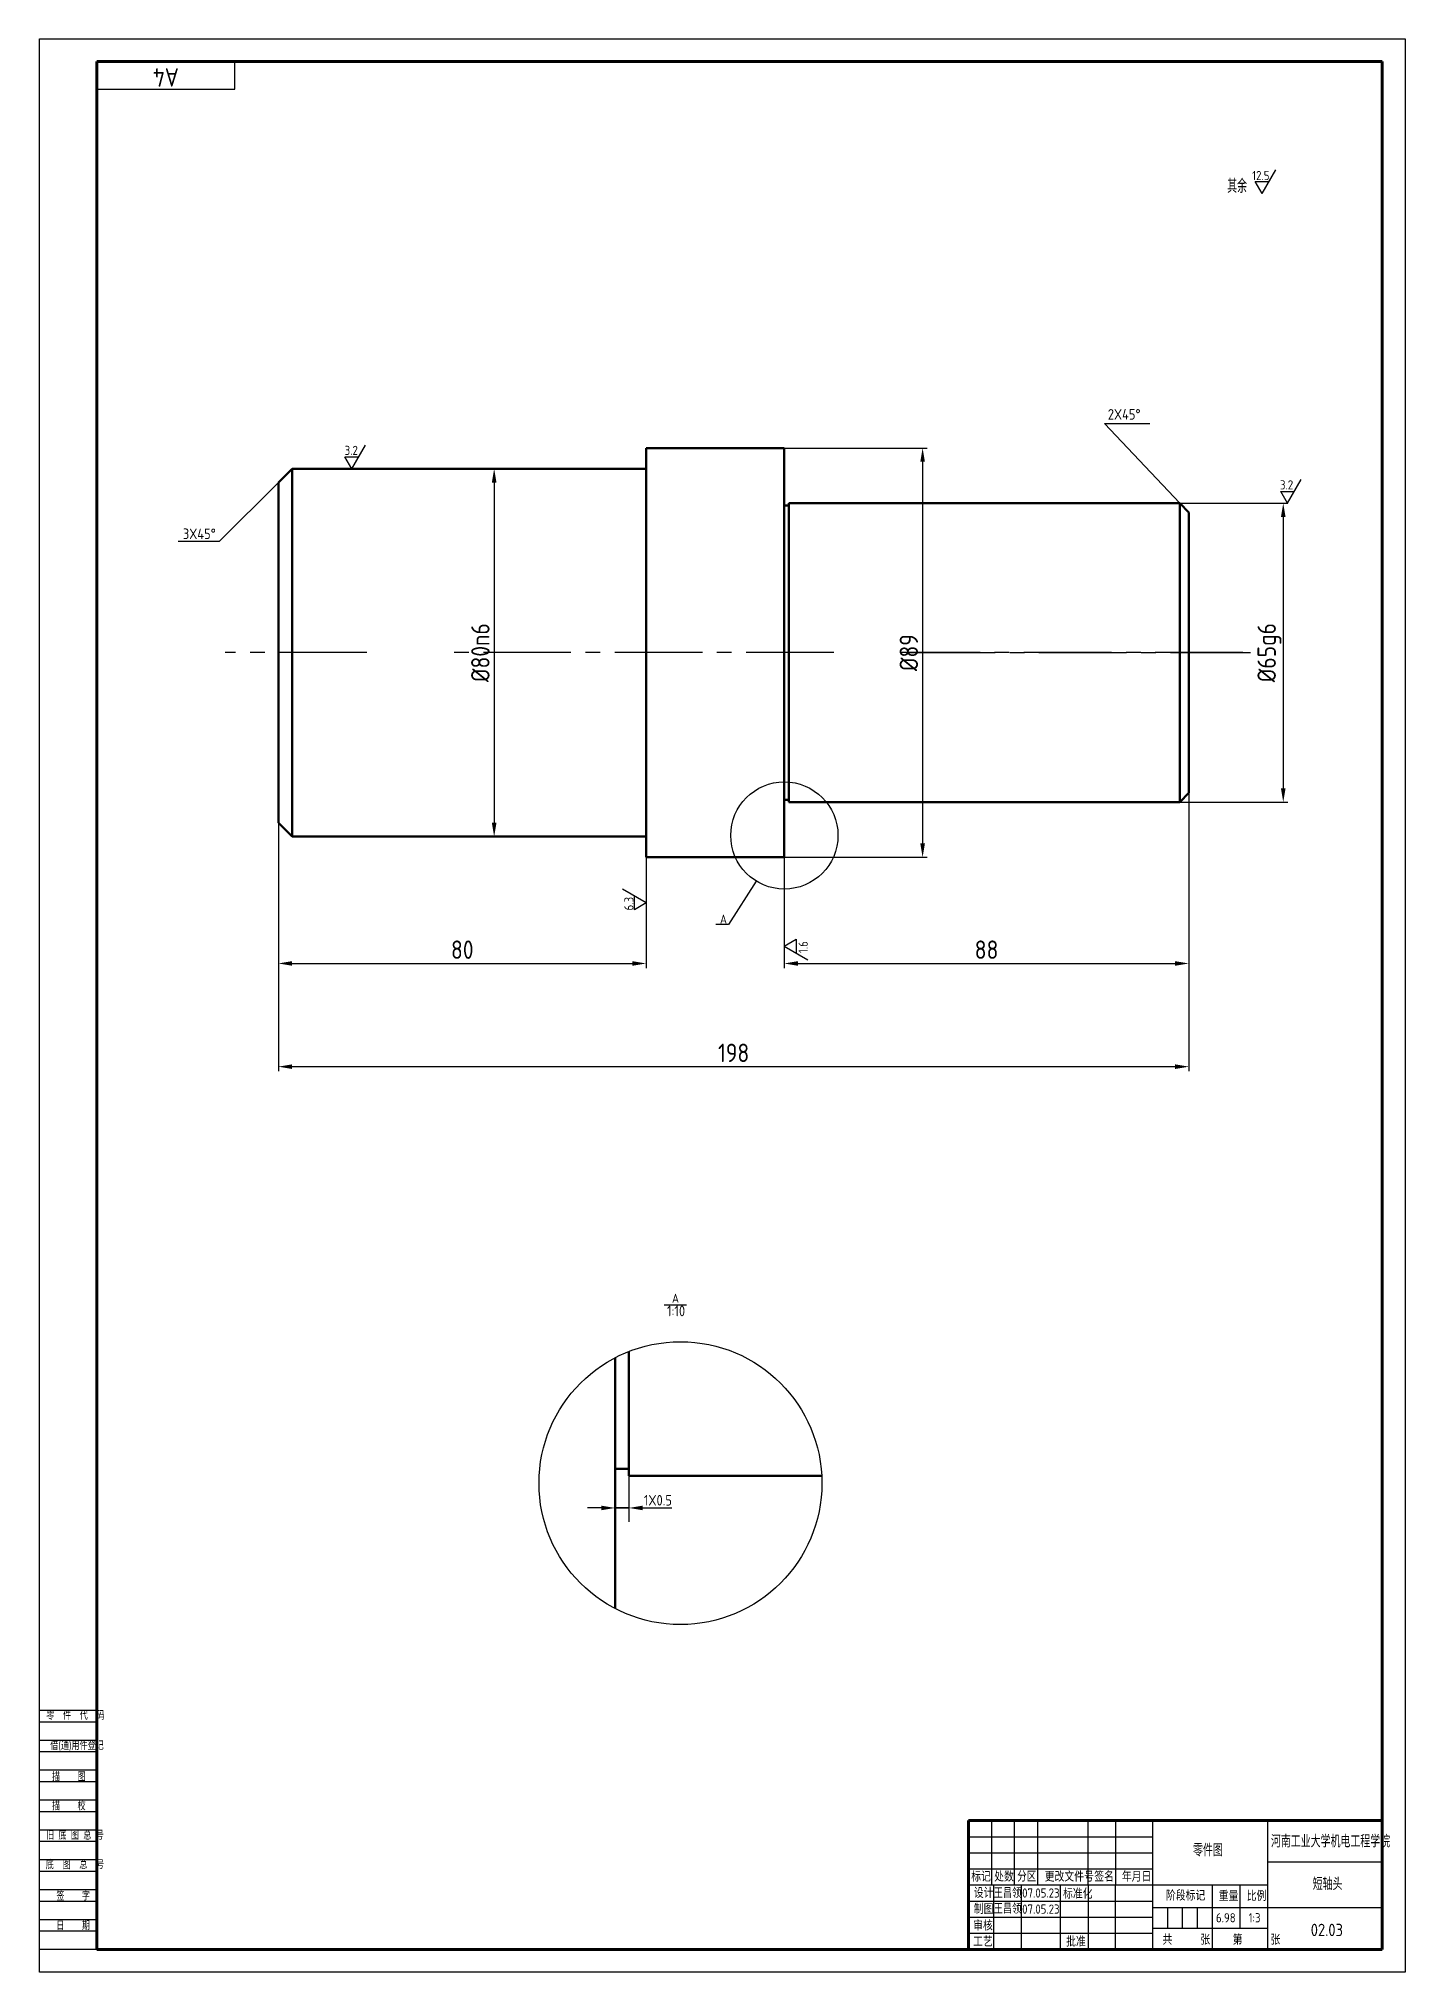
# Model space of a CAD drawing. Extents: x 0 to 297, y 0 to 420.
import ezdxf
from ezdxf.enums import TextEntityAlignment as Align

# ---------------------------------------------------------------- set-up
doc = ezdxf.new("R2010")
doc.units = 0
doc.header["$PDMODE"] = 3
doc.linetypes.add('CENTER2', pattern=[28.575, 19.05, -3.175, 3.175, -3.175])
doc.layers.get('0').update_dxf_attribs({"linetype": 'CONTINUOUS', "lineweight": 50})
doc.layers.get('DEFPOINTS').update_dxf_attribs({"linetype": 'CONTINUOUS'})
for name, color, linetype in [('CENTER', 4, 'CENTER2'), ('dim', 3, 'CONTINUOUS'), ('txt', 6, 'CONTINUOUS'), ('W_标题栏_文字', 6, 'CONTINUOUS'), ('W_标题栏_线框', 7, 'CONTINUOUS'), ('图框_标题栏文字', 6, 'CONTINUOUS')]:
    doc.layers.add(name, color=color, linetype=linetype)
doc.layers.add('图框_外框线', color=7, linetype='CONTINUOUS', lineweight=70)
doc.styles.add('HZFSD', font='ROMANS', dxfattribs={"width": 0.6667, "bigfont": 'HZFSD'})
doc.styles.add('工程字', font='gbenor.shx', dxfattribs={"bigfont": 'gbcbig.shx'})
doc.dimstyles.new('ARROW', dxfattribs={"dimtxt": 4, "dimasz": 3, "dimexe": 1, "dimexo": 0, "dimgap": 1, "dimtad": 1, "dimdsep": 46, "dimtxsty": 'HZFSD', "dimcen": 0, "dimclrd": 3, "dimclre": 3, "dimclrt": 6, "dimadec": 1, "dimazin": 2, "dimtfac": 0.514286, "dimtix": 1, "dimtmove": 0, "dimatfit": 3, "dimfxl": 0, "dimtolj": 1, "dimarcsym": 0})

# ---------------------------------------------------------------- blocks, each defined once
blk = doc.blocks.new('*D21')
at = {"color": 3, "lineweight": -2}
for p, q in [((51.94, 249.98), (51.94, 218.39)), ((131.94, 246.98), (131.94, 218.39)), ((54.94, 219.39), (128.94, 219.39))]:
    blk.add_line(p, q, dxfattribs=at)
at = {"color": 3, "lineweight": -3}
for points in [[(54.94, 219.89), (54.94, 218.89), (51.94, 219.39)], [(128.94, 219.89), (128.94, 218.89), (131.94, 219.39)]]:
    blk.add_solid(points, dxfattribs=at)
at = {"layer": 'DEFPOINTS', "color": 0, "lineweight": -3}
for p in [(51.94, 249.98), (131.94, 246.98), (131.94, 219.39)]:
    blk.add_point(p, dxfattribs=at)
at = {"color": 6, "lineweight": -3, "insert": (91.94, 222.39), "char_height": 4, "attachment_point": 5, "style": '工程字'}
blk.add_mtext('\\A1;80', dxfattribs=at)
blk = doc.blocks.new('*D22')
at = {"color": 3, "lineweight": -2}
for p, q in [((249.94, 256.48), (249.94, 218.39)), ((161.94, 242.48), (161.94, 218.39)), ((164.94, 219.39), (246.94, 219.39))]:
    blk.add_line(p, q, dxfattribs=at)
at = {"color": 3, "lineweight": -3}
for points in [[(164.94, 219.89), (164.94, 218.89), (161.94, 219.39)], [(246.94, 219.89), (246.94, 218.89), (249.94, 219.39)]]:
    blk.add_solid(points, dxfattribs=at)
at = {"layer": 'DEFPOINTS', "color": 0, "lineweight": -3}
for p in [(249.94, 256.48), (161.94, 242.48), (249.94, 219.39)]:
    blk.add_point(p, dxfattribs=at)
at = {"color": 6, "lineweight": -3, "insert": (205.94, 222.39), "char_height": 4, "attachment_point": 5, "style": '工程字'}
blk.add_mtext('\\A1;88', dxfattribs=at)
blk = doc.blocks.new('*D23')
at = {"color": 3, "lineweight": -2}
for p, q in [((249.94, 256.48), (249.94, 195.95)), ((51.94, 249.98), (51.94, 195.95)), ((54.94, 196.95), (246.94, 196.95))]:
    blk.add_line(p, q, dxfattribs=at)
at = {"color": 3, "lineweight": -3}
for points in [[(54.94, 197.45), (54.94, 196.45), (51.94, 196.95)], [(246.94, 197.45), (246.94, 196.45), (249.94, 196.95)]]:
    blk.add_solid(points, dxfattribs=at)
at = {"layer": 'DEFPOINTS', "color": 0, "lineweight": -3}
for p in [(249.94, 256.48), (51.94, 249.98), (249.94, 196.95)]:
    blk.add_point(p, dxfattribs=at)
at = {"color": 6, "lineweight": -3, "insert": (150.94, 199.95), "char_height": 4, "attachment_point": 5, "style": '工程字'}
blk.add_mtext('\\A1;198', dxfattribs=at)

msp = doc.modelspace()

# ---------------------------------------------------------------- linework, layer by layer
for p, q in [((131.939, 242.481), (131.939, 331.481)), ((131.939, 331.481), (161.939, 331.481)), ((161.939, 242.481), (161.939, 331.481)), ((51.939, 323.981), (54.939, 326.981)), ((51.939, 249.981), (51.939, 323.981)), ((54.939, 246.981), (54.939, 326.981)), ((54.939, 326.981), (131.939, 326.981)), ((161.939, 318.981), (162.939, 318.981)), ((162.939, 319.481), (247.939, 319.481)), ((162.939, 254.481), (162.939, 319.481)), ((247.939, 319.481), (247.939, 254.481)), ((247.939, 319.481), (249.939, 317.481)), ((249.939, 256.481), (249.939, 317.481)), ((161.939, 254.981), (162.939, 254.981)), ((162.939, 254.481), (247.939, 254.481)), ((249.939, 256.481), (247.939, 254.481)), ((51.939, 249.981), (54.939, 246.981)), ((54.939, 246.981), (131.939, 246.981)), ((131.939, 242.481), (161.939, 242.481)), ((128.175, 107.96), (128.175, 135.021)), ((125.175, 79.102), (125.175, 133.658)), ((125.175, 109.46), (128.175, 109.46)), ((128.175, 107.96), (170.097, 107.96))]:
    msp.add_line(p, q)
at = {"color": 3, "lineweight": -3}
for p, q in [((161.939, 331.481), (193.038, 331.481)), ((192.038, 328.481), (192.038, 245.481)), ((131.939, 326.981), (97.868, 326.981)), ((98.868, 323.981), (98.868, 249.981)), ((247.939, 319.481), (271.456, 319.481)), ((270.456, 316.481), (270.456, 257.481)), ((247.939, 254.481), (271.456, 254.481)), ((131.939, 246.981), (97.868, 246.981)), ((161.939, 242.481), (193.038, 242.481)), ((125.175, 109.46), (125.175, 99.986)), ((128.175, 107.96), (128.175, 99.986)), ((122.175, 100.986), (119.175, 100.986)), ((128.175, 100.986), (125.175, 100.986)), ((131.175, 100.986), (137.516, 100.986))]:
    msp.add_line(p, q, dxfattribs=at)
at = {"color": 6, "lineweight": 25}
msp.add_lwpolyline([(297, 0), (0, 0), (0, 420.5), (297, 420.5)], close=True, dxfattribs=at)
at = {"color": 3, "lineweight": -3}
for points in [[(191.538, 328.481), (192.538, 328.481), (192.038, 331.481)], [(98.368, 323.981), (99.368, 323.981), (98.868, 326.981)], [(269.956, 316.481), (270.956, 316.481), (270.456, 319.481)], [(269.956, 257.481), (270.956, 257.481), (270.456, 254.481)], [(98.368, 249.981), (99.368, 249.981), (98.868, 246.981)], [(191.538, 245.481), (192.538, 245.481), (192.038, 242.481)], [(122.175, 101.486), (122.175, 100.486), (125.175, 100.986)], [(131.175, 101.486), (131.175, 100.486), (128.175, 100.986)]]:
    msp.add_solid(points, dxfattribs=at)
at = {"layer": 'CENTER'}
for p, q in [((71.214, 286.981), (40.39, 286.981)), ((172.721, 286.981), (88.545, 286.981)), ((261.678, 286.981), (187.286, 286.981)), ((188.764, 286.981), (263.357, 286.981))]:
    msp.add_line(p, q, dxfattribs=at)
at = {"layer": 'dim'}
for p, q in [((247.939, 319.481), (231.607, 336.797)), ((231.607, 336.797), (241.471, 336.797)), ((51.939, 323.981), (39.093, 311.135)), ((39.093, 311.135), (30.164, 311.135))]:
    msp.add_line(p, q, dxfattribs=at)
at = {"layer": 'dim', "lineweight": -3}
for p, q in [((155.824, 237.317), (149.817, 227.84)), ((149.817, 227.84), (147.091, 227.84)), ((242, 33), (242, 5)), ((267, 33), (267, 5)), ((202, 19), (267, 19))]:
    msp.add_line(p, q, dxfattribs=at)
at = {"layer": 'dim', "color": 3}
for p, q in [((125.175, 109.46), (125.175, 97.986)), ((128.175, 107.96), (128.175, 97.986)), ((125.175, 100.986), (128.175, 100.986))]:
    msp.add_line(p, q, dxfattribs=at)
at = {"layer": 'dim'}
for centre, radius in [((161.971, 247.225), 11.659), ((139.382, 106.38), 30.756)]:
    msp.add_circle(centre, radius, dxfattribs=at)
at = {"layer": 'txt'}
for p, q in [((265.843, 386.834), (268.812, 391.977)), ((264.341, 389.405), (267.327, 389.405)), ((265.843, 386.834), (264.358, 389.405)), ((161.939, 223.165), (164.51, 224.649)), ((161.939, 223.165), (167.082, 220.195)), ((164.51, 224.666), (164.51, 221.68))]:
    msp.add_line(p, q, dxfattribs=at)
at = {"layer": 'txt', "lineweight": -3}
for p, q in [((66.414, 329.552), (69.399, 329.552)), ((67.915, 326.981), (66.43, 329.552)), ((67.915, 326.981), (70.884, 332.124)), ((271.388, 319.481), (274.357, 324.624)), ((269.887, 322.052), (272.872, 322.052)), ((271.388, 319.481), (269.903, 322.052)), ((131.932, 232.553), (126.789, 235.522)), ((129.36, 231.052), (129.36, 234.037)), ((131.932, 232.553), (129.36, 231.068)), ((135.814, 145.15), (140.705, 145.15))]:
    msp.add_line(p, q, dxfattribs=at)
at = {"layer": 'W_标题栏_文字'}
for p, q in [((0, 57), (12.5, 57)), ((0, 54.5), (12.5, 54.5)), ((0, 50.5), (12.5, 50.5)), ((0, 48), (12.5, 48)), ((0, 44), (12.5, 44)), ((0, 41.5), (12.5, 41.5)), ((0, 37.5), (12.5, 37.5)), ((0, 35), (12.5, 35)), ((0, 31), (12.5, 31)), ((0, 28.5), (12.5, 28.5)), ((0, 24.5), (12.5, 24.5)), ((0, 22), (12.5, 22)), ((0, 18), (12.5, 18)), ((0, 15.5), (12.5, 15.5)), ((0, 11.5), (12.5, 11.5)), ((0, 9), (12.5, 9))]:
    msp.add_line(p, q, dxfattribs=at)
msp.add_lwpolyline([(12.5, 409.5), (42.5, 409.5), (42.5, 415.5)], dxfattribs=at)
at = {"layer": 'W_标题栏_文字', "const_width": 0.35}
msp.add_lwpolyline([(0, 5), (12.5, 5)], dxfattribs=at)
at = {"layer": 'W_标题栏_线框', "color": 3}
for p, q in [((202, 29.5), (242, 29.5)), ((207, 33), (207, 19)), ((212, 19), (212, 33)), ((217, 33), (217, 19)), ((228, 19), (228, 33)), ((234, 33), (234, 19)), ((202, 26), (242, 26)), ((202, 22.5), (242, 22.5)), ((267, 24), (292, 24)), ((207.5, 5), (207.5, 19)), ((213.5, 19), (213.5, 5)), ((222, 5), (222, 19)), ((228, 19), (228, 5)), ((234, 5), (234, 19)), ((255, 19), (255, 5.138)), ((261, 19), (261, 9.5)), ((202, 15.5), (242, 15.5)), ((292, 14), (242, 14)), ((245.25, 14), (245.25, 9.5)), ((248.5, 14), (248.5, 9.5)), ((251.75, 14), (251.75, 9.5)), ((202, 12), (242, 12)), ((202, 8.5), (242, 8.5)), ((267, 9.5), (242, 9.5))]:
    msp.add_line(p, q, dxfattribs=at)
at = {"layer": '图框_外框线'}
for p, q in [((292, 415.5), (12.5, 415.5)), ((12.5, 415.5), (12.5, 5)), ((292, 5), (292, 415.5)), ((12.5, 5), (292, 5))]:
    msp.add_line(p, q, dxfattribs=at)
at = {"layer": '图框_外框线', "lineweight": 70}
for p, q in [((292, 33), (202, 33)), ((202, 33), (202, 5))]:
    msp.add_line(p, q, dxfattribs=at)

# ---------------------------------------------------------------- texts
at = {"lineweight": -3, "insert": (27.5, 412.075), "char_height": 4, "width": 30, "attachment_point": 5, "rotation": 180, "style": '工程字'}
msp.add_mtext('{\\C3;A4}', dxfattribs=at)
at = {"color": 6, "lineweight": -3, "char_height": 4, "attachment_point": 5, "rotation": 90, "style": '工程字'}
for s, insert in [('%%C80n6', (95.868, 286.981)), ('%%C89', (189.038, 286.981)), ('%%C65g6', (267.456, 286.981))]:
    msp.add_mtext(s, dxfattribs=dict(at, insert=insert))
at = {"color": 6, "lineweight": -3, "char_height": 4, "attachment_point": 9, "style": 'HZFSD'}
for insert in [(200.824, 141.943), (200.615, 132.799)]:
    msp.add_mtext('\\A1;', dxfattribs=dict(at, insert=insert))
at = {"layer": 'dim', "lineweight": -3, "char_height": 2, "style": '工程字'}
for s, insert, width, attachment_point in [('{\\C6;A}', (147.961, 230.023), 2.74777, 1), ('{\\C6;A}', (138.3, 146.581), 4.80922, 5), ('{\\C6;07.05.23}', (217.75, 17.25), 8.5, 5), ('{\\C6;王昌领}', (210.5, 13.75), 6, 5)]:
    msp.add_mtext(s, dxfattribs=dict(at, insert=insert, width=width, attachment_point=attachment_point))
at = {"layer": 'dim', "color": 6, "insert": (134.477, 102.658), "char_height": 2.3, "attachment_point": 5, "style": '工程字'}
msp.add_mtext('\\A1;1X0.5', dxfattribs=at)
at = {"layer": 'txt', "style": '工程字'}
for s, height, p in [('12.5', 2, (267.457, 389.735)), ('其余', 3, (262.584, 386.956))]:
    msp.add_text(s, height=height, dxfattribs=at).set_placement(p, align=Align.RIGHT)
for s, p in [('2X45%%d', (232.306, 337.655)), ('3X45%%d', (31.178, 311.68)), ('1:10', (136.452, 142.671))]:
    msp.add_text(s, height=2.3, dxfattribs=at).set_placement(p)
at = {"layer": 'txt', "lineweight": -3, "style": '工程字'}
for p in [(69.225, 329.965), (272.613, 322.469)]:
    msp.add_text('3.2', height=2, dxfattribs=at).set_placement(p, align=Align.RIGHT)
msp.add_text('6.3', height=2, rotation=90, dxfattribs=at).set_placement((129.165, 230.924))
at = {"layer": 'txt', "style": '工程字'}
msp.add_text('1.6', height=2, rotation=90, dxfattribs=at).set_placement((167.066, 221.644))
at = {"layer": 'txt', "lineweight": -3, "insert": (217.75, 13.75), "char_height": 2, "width": 8.5, "attachment_point": 5, "style": '工程字'}
msp.add_mtext('07.05.23', dxfattribs=at)
at = {"layer": 'W_标题栏_文字', "style": '工程字'}
for s, height, p in [('零  件  代  码', 1.75, (1.469, 54.933)), ('借(通)用件登记', 1.75, (2.355, 48.378)), ('旧 底 图 总 号', 1.75, (1.431, 28.877)), ('河南工业大学机电工程学院', 2.7, (267.774, 27.159)), ('底  图  总  号', 1.75, (1.371, 22.457)), ('短轴头', 2.7, (276.86, 17.872)), ('02.03', 2.7, (276.428, 7.872))]:
    msp.add_text(s, height=height, dxfattribs=at).set_placement(p)
for s, p in [('描    图', (6.379, 42.661)), ('描    校', (6.379, 36.351)), ('  签    字', (6.379, 16.743)), ('  日    期', (6.379, 10.287))]:
    msp.add_text(s, height=1.75, dxfattribs=at).set_placement(p, align=Align.MIDDLE)
for s, height, p in [('零件图', 2.7, (254.073, 25.237)), ('6.98', 2, (257.967, 10.865)), ('1:3', 2, (264.217, 10.865))]:
    msp.add_text(s, height=height, dxfattribs=at).set_placement(p, align=Align.CENTER)
at = {"layer": '图框_标题栏文字', "style": '工程字'}
for s, height, p in [('标记', 2.25, (202.6, 19.719)), ('处数', 2.25, (207.6, 19.719)), ('分区', 2.3, (212.6, 19.719)), ('更改文件号', 2.25, (218.582, 19.719)), ('签名', 2.25, (229.361, 19.719)), ('年月日', 2.25, (235.361, 19.719)), ('设计', 2.25, (203.167, 16.174)), ('标准化', 2.25, (222.57, 16)), ('阶段标记', 2.25, (244.945, 15.6)), ('重量', 2.25, (256.445, 15.5)), ('比例', 2.25, (262.5, 15.5)), ('制图', 2.25, (203.167, 12.674)), ('审核', 2.25, (203.023, 9.074)), ('共     张    第     张', 2.25, (244.2, 6)), ('工艺', 2.25, (203.023, 5.574)), ('批准', 2.25, (223.235, 5.574))]:
    msp.add_text(s, height=height, dxfattribs=at).set_placement(p)
msp.add_text('王昌领', height=2, dxfattribs=at).set_placement((210.484, 16.174), align=Align.CENTER)

# ---------------------------------------------------------------- dimensions: what is measured, and where the dimension line sits
at = {"lineweight": -3}
for base, p1, p2, override, picture, middle in [((249.939, 196.952), (51.939, 249.981), (249.939, 256.481), {"dimtxsty": '工程字'}, '*D23', (150.939, 199.952)), ((249.939, 219.391), (161.939, 242.481), (249.939, 256.481), {"dimtxsty": '工程字', "dimtmove": 1}, '*D22', (205.939, 222.391)), ((131.939, 219.391), (51.939, 249.981), (131.939, 246.981), {"dimtxsty": '工程字'}, '*D21', (91.939, 222.391))]:
    dim = msp.add_linear_dim(base=base, p1=p1, p2=p2, dimstyle='ARROW', override=override, dxfattribs=at)
    dim.commit()
    dim.dimension.update_dxf_attribs({"geometry": picture, "text_midpoint": middle})

doc.saveas('drawing.dxf')
